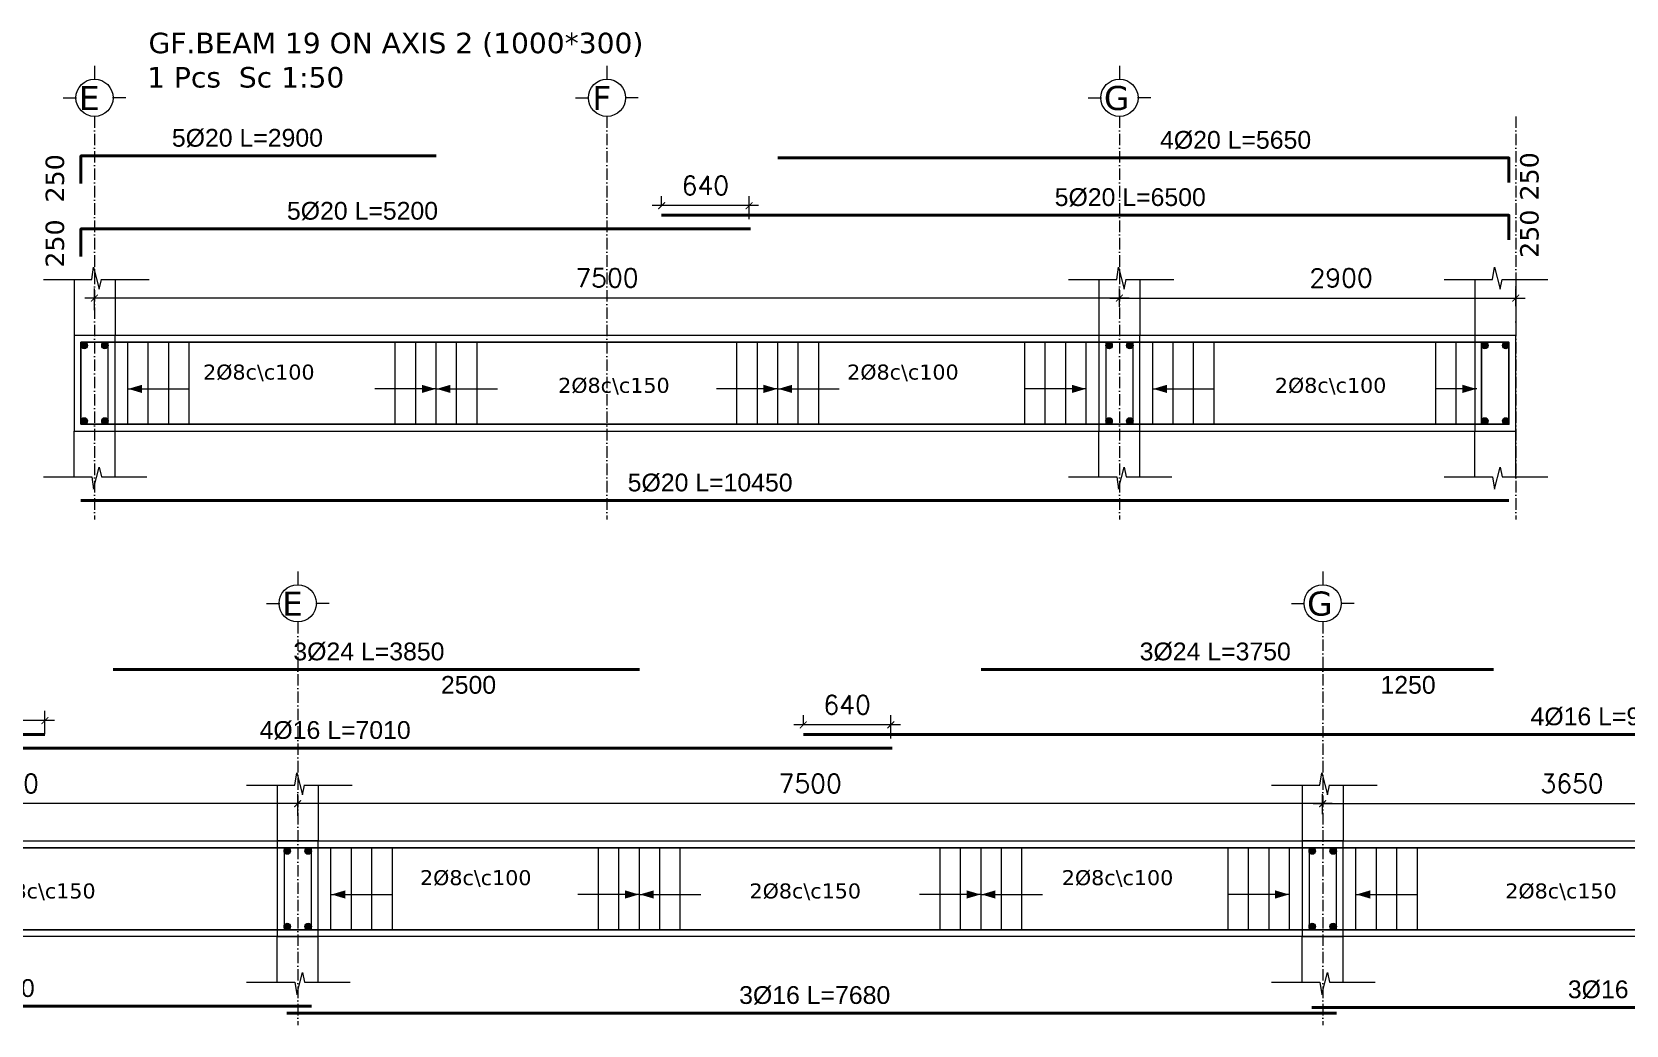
# Model space of a CAD drawing. Header units: inches. Extents: x -17020 to 43805, y -10194 to 123061.
# Drawn here: x 2901 to 4068, y 110442 to 111168 of the extents above; entities that cross this region are included whole.
import ezdxf

# ---------------------------------------------------------------- set-up
doc = ezdxf.new("R2010")
doc.units = ezdxf.units.IN
doc.header["$LTSCALE"] = 0.7
doc.header["$MEASUREMENT"] = 0
doc.linetypes.add('ACAD_ISO10W100', pattern=[18, 12, -3, 0, -3])
doc.layers.get('0').update_dxf_attribs({"lineweight": 13})
doc.layers.get('Defpoints').update_dxf_attribs({"lineweight": 5})
for name, color, linetype, lineweight in [('axis', 254, 'ACAD_ISO10W100', 9), ('BEAM FRAME', 5, 'Continuous', 18), ('COLUMN', 4, 'Continuous', 20), ('elevline', 30, 'Continuous', 20), ('FRAME 070', 5, 'Continuous', 60), ('hatch', 9, 'Continuous', 9), ('renforcment', 141, 'Continuous', 40), ('tex', 3, 'Continuous', 25), ('TEXT', 3, 'Continuous', 25), ('top rein. extension', 50, 'Continuous', 20), ('top renforcment', 7, 'Continuous', 40)]:
    doc.layers.add(name, color=color, linetype=linetype, lineweight=lineweight)
doc.styles.add('100', font='romans.shx', dxfattribs={"height": 13.5})
doc.styles.add('romanc', font='verdana.ttf', dxfattribs={"height": 250})
doc.styles.get("Standard").update_dxf_attribs({"font": 'arial.ttf', "height": 13})
doc.dimstyles.new('100', dxfattribs={"dimtxt": 13.5, "dimasz": 5, "dimexe": 7, "dimexo": 7, "dimgap": 8, "dimtad": 1, "dimdec": 0, "dimlfac": 10, "dimzin": 4, "dimdsep": 46, "dimtxsty": '100', "dimblk": 'ARCHTICK', "dimcen": 0.09, "dimdle": 7, "dimclrd": 1, "dimclre": 8, "dimclrt": 2, "dimadec": 0, "dimazin": 1, "dimtfac": 1, "dimtdec": 0, "dimtix": 1, "dimtofl": 0, "dimtmove": 0, "dimatfit": 3, "dimldrblk": 'ARCHTICK', "dimfxl": 0.18, "dimtolj": 1, "dimtzin": 0, "dimlwd": -1, "dimlwe": -1, "dimarcsym": 0})
doc.dimstyles.get("Standard").update_dxf_attribs({"dimtxt": 13, "dimasz": 5, "dimexe": 0.18, "dimexo": 0.0625, "dimgap": 6, "dimtad": 1, "dimdec": 0, "dimlfac": 10, "dimzin": 0, "dimdsep": 46, "dimtxsty": 'Standard', "dimblk": 'ARCHTICK', "dimcen": 0.09, "dimse1": 1, "dimse2": 1, "dimclrd": 1, "dimclre": 7, "dimclrt": 3, "dimadec": 0, "dimazin": 0, "dimtfac": 1, "dimtdec": 0, "dimtix": 1, "dimtofl": 0, "dimtmove": 0, "dimatfit": 3, "dimldrblk": 'ARCHTICK', "dimfxl": 1, "dimtolj": 1, "dimtzin": 0, "dimarcsym": 0})

# ---------------------------------------------------------------- blocks, each defined once
blk = doc.blocks.new('*D1414')
at = {"layer": 'Defpoints', "color": 0, "transparency": 16777216}
for p in [(2907, 111024.2, -0.5), (2907, 111024.2), (3427, 111024.2, -167.8)]:
    blk.add_point(p, dxfattribs=at)
at = {"layer": 'TEXT', "color": 3, "transparency": 16777216, "insert": (3143.1, 111037.2), "char_height": 13, "attachment_point": 5}
blk.add_mtext('\\A1;5%%C20 L=5200', dxfattribs=at)
blk = doc.blocks.new('_ArchTick')
at = {"color": 0, "linetype": 'ByBlock', "lineweight": 0, "const_width": 0.15}
blk.add_lwpolyline([(-0.5, -0.5), (0.5, 0.5)], dxfattribs=at)
blk = doc.blocks.new('*D1415')
at = {"color": 8, "transparency": 16777216}
for p, q in [((3697, 110967.2), (3697, 110980.6)), ((3987, 110967.6), (3987, 110980.6))]:
    blk.add_line(p, q, dxfattribs=at)
at = {"color": 1, "transparency": 16777216}
blk.add_line((3690, 110973.6), (3994, 110973.6), dxfattribs=at)
at = {"layer": 'Defpoints', "color": 0, "transparency": 16777216}
for p in [(3987, 110973.6), (3697, 110960.2), (3987, 110960.6, 217.9)]:
    blk.add_point(p, dxfattribs=at)
at = {"color": 1, "transparency": 16777216, "xscale": 5, "yscale": 5, "zscale": 5, "rotation": 180}
blk.add_blockref('_ArchTick', (3697, 110973.6), dxfattribs=at)
at = {"color": 1, "transparency": 16777216, "xscale": 5, "yscale": 5, "zscale": 5}
blk.add_blockref('_ArchTick', (3987, 110973.6), dxfattribs=at)
at = {"color": 2, "transparency": 16777216, "insert": (3859.2, 110988.3), "char_height": 13.5, "attachment_point": 5, "style": '100'}
blk.add_mtext('\\A1;2900', dxfattribs=at)
blk = doc.blocks.new('*D1416')
at = {"layer": 'Defpoints', "color": 0, "transparency": 16777216}
for p in [(3362, 111034.2, -157.8), (3362, 111034.2), (4012, 111034.2, -218.5)]:
    blk.add_point(p, dxfattribs=at)
at = {"layer": 'TEXT', "color": 3, "transparency": 16777216, "insert": (3704.9, 111047.2), "char_height": 13, "attachment_point": 5}
blk.add_mtext('\\A1;5%%C20 L=6500', dxfattribs=at)
blk = doc.blocks.new('*D1425')
at = {"color": 8, "transparency": 16777216}
for p, q in [((3362, 111041.2), (3362, 111048.2)), ((3426, 111031.2), (3426, 111048.2))]:
    blk.add_line(p, q, dxfattribs=at)
at = {"color": 1, "transparency": 16777216}
blk.add_line((3433, 111041.2), (3355, 111041.2), dxfattribs=at)
at = {"layer": 'Defpoints', "color": 0, "transparency": 16777216}
for p in [(3362, 111041.2), (3362, 111034.2), (3426, 111024.2)]:
    blk.add_point(p, dxfattribs=at)
at = {"color": 1, "transparency": 16777216, "xscale": 5, "yscale": 5, "zscale": 5, "rotation": 180}
blk.add_blockref('_ArchTick', (3362, 111041.2), dxfattribs=at)
at = {"color": 1, "transparency": 16777216, "xscale": 5, "yscale": 5, "zscale": 5}
blk.add_blockref('_ArchTick', (3426, 111041.2), dxfattribs=at)
at = {"color": 2, "transparency": 16777216, "insert": (3394, 111055.9), "char_height": 13.5, "attachment_point": 5, "style": '100'}
blk.add_mtext('\\A1;640', dxfattribs=at)
blk = doc.blocks.new('*D1417')
at = {"color": 8, "transparency": 16777216}
for p, q in [((2947, 110964.7), (2947, 110980.6)), ((3697, 110969.3), (3697, 110980.6))]:
    blk.add_line(p, q, dxfattribs=at)
at = {"color": 1, "transparency": 16777216}
blk.add_line((3704, 110973.6), (2940, 110973.6), dxfattribs=at)
at = {"layer": 'Defpoints', "color": 0, "transparency": 16777216}
for p in [(2947, 110973.6), (2947, 110957.7), (3697, 110962.3)]:
    blk.add_point(p, dxfattribs=at)
at = {"color": 1, "transparency": 16777216, "xscale": 5, "yscale": 5, "zscale": 5, "rotation": 180}
blk.add_blockref('_ArchTick', (2947, 110973.6), dxfattribs=at)
at = {"color": 1, "transparency": 16777216, "xscale": 5, "yscale": 5, "zscale": 5}
blk.add_blockref('_ArchTick', (3697, 110973.6), dxfattribs=at)
at = {"color": 2, "transparency": 16777216, "insert": (3322, 110988.3), "char_height": 13.5, "attachment_point": 5, "style": '100'}
blk.add_mtext('\\A1;7500', dxfattribs=at)
blk = doc.blocks.new('*D1418')
at = {"layer": 'Defpoints', "color": 0, "transparency": 16777216}
for p in [(2907, 111077.6, -218.4), (2907, 111077.6), (3197, 111077.6, -217.9)]:
    blk.add_point(p, dxfattribs=at)
at = {"layer": 'TEXT', "color": 3, "transparency": 16777216, "insert": (3058.9, 111090.6), "char_height": 13, "attachment_point": 5}
blk.add_mtext('\\A1;5%%C20 L=2900', dxfattribs=at)
blk = doc.blocks.new('*D1419')
at = {"layer": 'Defpoints', "color": 0, "transparency": 16777216}
for p in [(2937, 110825.4, -13652.7), (3982, 110825.4, -37100.9), (3982, 110825.4)]:
    blk.add_point(p, dxfattribs=at)
at = {"layer": 'TEXT', "color": 3, "transparency": 16777216, "insert": (3397.5, 110838.4), "char_height": 13, "attachment_point": 5}
blk.add_mtext('\\A1;5%%C20 L=10450', dxfattribs=at)
blk = doc.blocks.new('*D1423')
at = {"layer": 'Defpoints', "color": 0, "transparency": 16777216}
for p in [(3447, 111076.1, -157.8), (3447, 111076.1), (4012, 111076.1, -218.5)]:
    blk.add_point(p, dxfattribs=at)
at = {"layer": 'TEXT', "color": 3, "transparency": 16777216, "insert": (3782, 111089.1), "char_height": 13, "attachment_point": 5}
blk.add_mtext('\\A1;4%%C20 L=5650', dxfattribs=at)
blk = doc.blocks.new('*D1447')
at = {"layer": 'Defpoints', "color": 0, "transparency": 16777216}
for p in [(1710.7, 110654.3, -167.8), (2910.7, 110654.3, 33.7), (2910.7, 110654.3)]:
    blk.add_point(p, dxfattribs=at)
at = {"layer": 'TEXT', "color": 3, "transparency": 16777216, "insert": (2116.5, 110667.3), "char_height": 13, "attachment_point": 5}
blk.add_mtext('\\A1;4%%C16 L=12000', dxfattribs=at)
blk = doc.blocks.new('*D1451')
at = {"layer": 'Defpoints', "color": 0, "transparency": 16777216}
for p in [(2310.7, 110455.5, -37100.9), (2310.7, 110455.5), (3105.7, 110455.5, -13652.7)]:
    blk.add_point(p, dxfattribs=at)
at = {"layer": 'TEXT', "color": 3, "transparency": 16777216, "insert": (2848, 110468.5), "char_height": 13, "attachment_point": 5}
blk.add_mtext('\\A1;3%%C16 L=7950', dxfattribs=at)
blk = doc.blocks.new('*D1455')
at = {"layer": 'Defpoints', "color": 0, "transparency": 16777216}
for p in [(2829.7, 110644.3, 24.9), (2829.7, 110644.3), (3530.7, 110644.3, -167.8)]:
    blk.add_point(p, dxfattribs=at)
at = {"layer": 'TEXT', "color": 3, "transparency": 16777216, "insert": (3123.1, 110657.3), "char_height": 13, "attachment_point": 5}
blk.add_mtext('\\A1;4%%C16 L=7010', dxfattribs=at)
blk = doc.blocks.new('*D1456')
at = {"color": 1, "transparency": 16777216}
blk.add_line((3838.7, 110603.7), (4217.7, 110603.7), dxfattribs=at)
at = {"color": 8, "transparency": 16777216}
for p, q in [((3845.7, 110597.3), (3845.7, 110610.7)), ((4210.7, 110597.7), (4210.7, 110610.7))]:
    blk.add_line(p, q, dxfattribs=at)
at = {"layer": 'Defpoints', "color": 0, "transparency": 16777216}
for p in [(4210.7, 110603.7), (4210.7, 110590.7), (3845.7, 110590.3)]:
    blk.add_point(p, dxfattribs=at)
at = {"color": 1, "transparency": 16777216, "xscale": 5, "yscale": 5, "zscale": 5, "rotation": 180}
blk.add_blockref('_ArchTick', (3845.7, 110603.7), dxfattribs=at)
at = {"color": 1, "transparency": 16777216, "xscale": 5, "yscale": 5, "zscale": 5}
blk.add_blockref('_ArchTick', (4210.7, 110603.7), dxfattribs=at)
at = {"color": 2, "transparency": 16777216, "insert": (4028.2, 110618.4), "char_height": 13.5, "attachment_point": 5, "style": '100'}
blk.add_mtext('\\A1;3650', dxfattribs=at)
blk = doc.blocks.new('*D1457')
at = {"layer": 'Defpoints', "color": 0, "transparency": 16777216}
for p in [(3465.7, 110654.3, -157.8), (3465.7, 110654.3), (4370.7, 110654.3, -218.5)]:
    blk.add_point(p, dxfattribs=at)
at = {"layer": 'TEXT', "color": 3, "transparency": 16777216, "insert": (4053.1, 110667.3), "char_height": 13, "attachment_point": 5}
blk.add_mtext('\\A1;4%%C16 L=9050', dxfattribs=at)
blk = doc.blocks.new('*D1472')
at = {"color": 1, "transparency": 16777216}
blk.add_line((3536.7, 110661.3), (3458.7, 110661.3), dxfattribs=at)
at = {"color": 8, "transparency": 16777216}
for p, q in [((3465.7, 110661.3), (3465.7, 110668.3)), ((3529.7, 110651.3), (3529.7, 110668.3))]:
    blk.add_line(p, q, dxfattribs=at)
at = {"layer": 'Defpoints', "color": 0, "transparency": 16777216}
for p in [(3465.7, 110661.3), (3465.7, 110654.3), (3529.7, 110644.3)]:
    blk.add_point(p, dxfattribs=at)
at = {"color": 1, "transparency": 16777216, "xscale": 5, "yscale": 5, "zscale": 5, "rotation": 180}
blk.add_blockref('_ArchTick', (3465.7, 110661.3), dxfattribs=at)
at = {"color": 1, "transparency": 16777216, "xscale": 5, "yscale": 5, "zscale": 5}
blk.add_blockref('_ArchTick', (3529.7, 110661.3), dxfattribs=at)
at = {"color": 2, "transparency": 16777216, "insert": (3497.7, 110676), "char_height": 13.5, "attachment_point": 5, "style": '100'}
blk.add_mtext('\\A1;640', dxfattribs=at)
blk = doc.blocks.new('*D1458')
at = {"color": 1, "transparency": 16777216}
blk.add_line((3852.7, 110603.7), (3088.7, 110603.7), dxfattribs=at)
at = {"color": 8, "transparency": 16777216}
for p, q in [((3095.7, 110594.8), (3095.7, 110610.7)), ((3845.7, 110596.1), (3845.7, 110610.7))]:
    blk.add_line(p, q, dxfattribs=at)
at = {"layer": 'Defpoints', "color": 0, "transparency": 16777216}
for p in [(3095.7, 110603.7), (3095.7, 110587.8), (3845.7, 110589.1)]:
    blk.add_point(p, dxfattribs=at)
at = {"color": 1, "transparency": 16777216, "xscale": 5, "yscale": 5, "zscale": 5, "rotation": 180}
blk.add_blockref('_ArchTick', (3095.7, 110603.7), dxfattribs=at)
at = {"color": 1, "transparency": 16777216, "xscale": 5, "yscale": 5, "zscale": 5}
blk.add_blockref('_ArchTick', (3845.7, 110603.7), dxfattribs=at)
at = {"color": 2, "transparency": 16777216, "insert": (3470.7, 110618.4), "char_height": 13.5, "attachment_point": 5, "style": '100'}
blk.add_mtext('\\A1;7500', dxfattribs=at)
blk = doc.blocks.new('*D1460')
at = {"layer": 'Defpoints', "color": 0, "transparency": 16777216}
for p in [(3087.7, 110450.4, -13652.7), (3855.7, 110450.4, -49467.8), (3855.7, 110450.4)]:
    blk.add_point(p, dxfattribs=at)
at = {"layer": 'TEXT', "color": 3, "transparency": 16777216, "insert": (3474, 110463.4), "char_height": 13, "attachment_point": 5}
blk.add_mtext('\\A1;3%%C16 L=7680', dxfattribs=at)
blk = doc.blocks.new('*D1464')
at = {"layer": 'Defpoints', "color": 0, "transparency": 16777216}
for p in [(3595.7, 110701.8, -203.1), (3595.7, 110701.8), (3970.7, 110701.8, -189.9)]:
    blk.add_point(p, dxfattribs=at)
at = {"layer": 'TEXT', "color": 3, "transparency": 16777216, "insert": (3767.1, 110714.8), "char_height": 13, "attachment_point": 5}
blk.add_mtext('\\A1;3%%C24 L=3750', dxfattribs=at)
blk = doc.blocks.new('*D1465')
at = {"layer": 'Defpoints', "color": 0, "transparency": 16777216}
for p in [(3845.7, 110700.3), (3970.7, 110700.3), (3970.7, 110677.9)]:
    blk.add_point(p, dxfattribs=at)
at = {"layer": 'TEXT', "color": 3, "transparency": 16777216, "insert": (3908.2, 110690.5), "char_height": 13, "attachment_point": 5}
blk.add_mtext('\\A1;1250', dxfattribs=at)
blk = doc.blocks.new('*D1466')
at = {"color": 1, "transparency": 16777216}
blk.add_line((3102.7, 110603.7), (2688.7, 110603.7), dxfattribs=at)
at = {"color": 8, "transparency": 16777216}
for p, q in [((2695.7, 110594.8), (2695.7, 110610.7)), ((3095.7, 110596.1), (3095.7, 110610.7))]:
    blk.add_line(p, q, dxfattribs=at)
at = {"layer": 'Defpoints', "color": 0, "transparency": 16777216}
for p in [(2695.7, 110603.7), (2695.7, 110587.8), (3095.7, 110589.1)]:
    blk.add_point(p, dxfattribs=at)
at = {"color": 1, "transparency": 16777216, "xscale": 5, "yscale": 5, "zscale": 5, "rotation": 180}
blk.add_blockref('_ArchTick', (2695.7, 110603.7), dxfattribs=at)
at = {"color": 1, "transparency": 16777216, "xscale": 5, "yscale": 5, "zscale": 5}
blk.add_blockref('_ArchTick', (3095.7, 110603.7), dxfattribs=at)
at = {"color": 2, "transparency": 16777216, "insert": (2883.2, 110618.4), "char_height": 13.5, "attachment_point": 5, "style": '100'}
blk.add_mtext('\\A1;4000', dxfattribs=at)
blk = doc.blocks.new('*D1467')
at = {"layer": 'Defpoints', "color": 0, "transparency": 16777216}
for p in [(2960.7, 110701.8, -203.1), (2960.7, 110701.8), (3345.7, 110701.8, -189.9)]:
    blk.add_point(p, dxfattribs=at)
at = {"layer": 'TEXT', "color": 3, "transparency": 16777216, "insert": (3147.8, 110714.8), "char_height": 13, "attachment_point": 5}
blk.add_mtext('\\A1;3%%C24 L=3850', dxfattribs=at)
blk = doc.blocks.new('*D1468')
at = {"layer": 'Defpoints', "color": 0, "transparency": 16777216}
for p in [(3095.7, 110700.3), (3345.7, 110700.3), (3345.7, 110677.9)]:
    blk.add_point(p, dxfattribs=at)
at = {"layer": 'TEXT', "color": 3, "transparency": 16777216, "insert": (3220.7, 110690.5), "char_height": 13, "attachment_point": 5}
blk.add_mtext('\\A1;2500', dxfattribs=at)
blk = doc.blocks.new('*D1469')
at = {"color": 1, "transparency": 16777216}
blk.add_line((2917.7, 110664.5), (2823.7, 110664.5), dxfattribs=at)
at = {"color": 8, "transparency": 16777216}
for p, q in [((2830.7, 110664.5), (2830.7, 110671.5)), ((2910.7, 110654.5), (2910.7, 110671.5))]:
    blk.add_line(p, q, dxfattribs=at)
at = {"layer": 'Defpoints', "color": 0, "transparency": 16777216}
for p in [(2830.7, 110664.5), (2830.7, 110657.5), (2910.7, 110647.5)]:
    blk.add_point(p, dxfattribs=at)
at = {"color": 1, "transparency": 16777216, "xscale": 5, "yscale": 5, "zscale": 5, "rotation": 180}
blk.add_blockref('_ArchTick', (2830.7, 110664.5), dxfattribs=at)
at = {"color": 1, "transparency": 16777216, "xscale": 5, "yscale": 5, "zscale": 5}
blk.add_blockref('_ArchTick', (2910.7, 110664.5), dxfattribs=at)
at = {"color": 2, "transparency": 16777216, "insert": (2870.7, 110679.3), "char_height": 13.5, "attachment_point": 5, "style": '100'}
blk.add_mtext('\\A1;800', dxfattribs=at)
blk = doc.blocks.new('*D1470')
at = {"layer": 'Defpoints', "color": 0, "transparency": 16777216}
for p in [(3837.7, 110454.6, -13652.7), (4342.7, 110454.6, -37100.9), (4342.7, 110454.6)]:
    blk.add_point(p, dxfattribs=at)
at = {"layer": 'TEXT', "color": 3, "transparency": 16777216, "insert": (4080.4, 110467.6), "char_height": 13, "attachment_point": 5}
blk.add_mtext('\\A1;3%%C16 L=5050', dxfattribs=at)

msp = doc.modelspace()

# ---------------------------------------------------------------- hatches: boundary and pattern name
at = {"layer": 'elevline'}
for points in [[(2941.76, 110938.91, 1), (2937.01, 110938.91, 1)], [(2952.25, 110938.91, -1), (2957.01, 110938.91, -1)], [(3691.76, 110938.91, 1), (3687.01, 110938.91, 1)], [(3702.25, 110938.91, -1), (3707.01, 110938.91, -1)], [(3966.76, 110938.91, 1), (3962.01, 110938.91, 1)], [(3977.25, 110938.91, -1), (3982.01, 110938.91, -1)], [(2941.76, 110883.67, -1), (2937.01, 110883.67, -1)], [(2952.25, 110883.67, 1), (2957.01, 110883.67, 1)], [(3691.76, 110883.67, -1), (3687.01, 110883.67, -1)], [(3702.25, 110883.67, 1), (3707.01, 110883.67, 1)], [(3966.76, 110883.67, -1), (3962.01, 110883.67, -1)], [(3977.25, 110883.67, 1), (3982.01, 110883.67, 1)], [(3090.47, 110569.01, 1), (3085.72, 110569.01, 1)], [(3100.96, 110569.01, -1), (3105.72, 110569.01, -1)], [(3840.47, 110569.01, 1), (3835.72, 110569.01, 1)], [(3850.96, 110569.01, -1), (3855.72, 110569.01, -1)], [(3090.47, 110513.76, -1), (3085.72, 110513.76, -1)], [(3100.96, 110513.76, 1), (3105.72, 110513.76, 1)], [(3840.47, 110513.76, -1), (3835.72, 110513.76, -1)], [(3850.96, 110513.76, 1), (3855.72, 110513.76, 1)]]:
    msp.add_hatch(color=256, dxfattribs=at).paths.add_polyline_path(points)

# ---------------------------------------------------------------- linework, layer by layer
at = {"layer": 'axis'}
for p, q in [((2947.01, 111106.48, -217.91), (2947.01, 110811.55, -217.91)), ((2947.01, 111106.48, -217.91), (2947.01, 110811.55, -217.91)), ((3322.01, 111106.48, -217.91), (3322.01, 110811.55, -217.91)), ((3697.01, 111106.48, -217.91), (3697.01, 110811.55, -217.91)), ((3987.01, 111106.48, -217.91), (3987.01, 110811.55, -217.91)), ((3095.72, 110736.58, -217.91), (3095.72, 110441.65, -217.91)), ((3095.72, 110736.58, -217.91), (3095.72, 110441.65, -217.91)), ((3845.72, 110736.58, -217.91), (3845.72, 110441.65, -217.91))]:
    msp.add_line(p, q, dxfattribs=at)
at = {"layer": 'BEAM FRAME'}
for points in [[(2932.01, 110876.29), (3987.01, 110876.29), (3987.01, 110946.29), (2932.01, 110946.29)], [(4345.89, 110506.38), (1135.72, 110506.38), (1135.72, 110576.38), (4345.89, 110576.38)]]:
    msp.add_lwpolyline(points, close=True, dxfattribs=at)
at = {"layer": 'COLUMN', "lineweight": 20}
for p, q in [((2932.01, 110987.22), (2932.01, 110946.29)), ((2962.01, 110987.22), (2962.01, 110946.29)), ((3682.01, 110987.22), (3682.01, 110946.29)), ((3712.01, 110987.22), (3712.01, 110946.29)), ((3957.01, 110987.22), (3957.01, 110946.29)), ((3987.01, 110987.22), (3987.01, 110946.29)), ((2932.01, 110842.87), (2932.01, 110876.29)), ((2962.01, 110842.87), (2962.01, 110876.29)), ((3682.01, 110842.87), (3682.01, 110876.29)), ((3712.01, 110842.87), (3712.01, 110876.29)), ((3957.01, 110842.87), (3957.01, 110876.29)), ((3987.01, 110842.87), (3987.01, 110876.29)), ((3080.72, 110617.31), (3080.72, 110576.38)), ((3110.72, 110617.31), (3110.72, 110576.38)), ((3830.72, 110617.31), (3830.72, 110576.38)), ((3860.72, 110617.31), (3860.72, 110576.38)), ((3080.72, 110472.96), (3080.72, 110506.38)), ((3110.72, 110472.96), (3110.72, 110506.38)), ((3830.72, 110472.96), (3830.72, 110506.38)), ((3860.72, 110472.96), (3860.72, 110506.38))]:
    msp.add_line(p, q, dxfattribs=at)
at = {"layer": 'elevline'}
for p, q in [((2971.32, 110881.29, -217.91), (2971.32, 110941.29, -217.91)), ((2986.28, 110881.29, -217.91), (2986.28, 110941.29, -217.91)), ((3001.28, 110881.29, -217.91), (3001.28, 110941.29, -217.91)), ((3016.28, 110881.29, -217.91), (3016.28, 110941.29, -217.91)), ((3167.05, 110881.29), (3167.05, 110941.29)), ((3182.05, 110881.29), (3182.05, 110941.29)), ((3197.01, 110881.29), (3197.01, 110941.29)), ((3211.97, 110881.29), (3211.97, 110941.29)), ((3226.97, 110881.29), (3226.97, 110941.29)), ((3417.05, 110881.29, -217.91), (3417.05, 110941.29, -217.91)), ((3432.05, 110881.29, -217.91), (3432.05, 110941.29, -217.91)), ((3447.01, 110881.29, -217.91), (3447.01, 110941.29, -217.91)), ((3461.97, 110881.29, -217.91), (3461.97, 110941.29, -217.91)), ((3476.97, 110881.29, -217.91), (3476.97, 110941.29, -217.91)), ((3627.74, 110881.29, -217.91), (3627.74, 110941.29, -217.91)), ((3642.74, 110881.29, -217.91), (3642.74, 110941.29, -217.91)), ((3657.74, 110881.29, -217.91), (3657.74, 110941.29, -217.91)), ((3672.69, 110881.29, -217.91), (3672.69, 110941.29, -217.91)), ((3721.32, 110881.29, -217.91), (3721.32, 110941.29, -217.91)), ((3736.28, 110881.29, -217.91), (3736.28, 110941.29, -217.91)), ((3751.28, 110881.29, -217.91), (3751.28, 110941.29, -217.91)), ((3766.28, 110881.29, -217.91), (3766.28, 110941.29, -217.91)), ((3928.51, 110881.29, -217.91), (3928.51, 110941.29, -217.91)), ((3943.51, 110881.29, -217.91), (3943.51, 110941.29, -217.91)), ((3961.97, 110881.29, -217.91), (3961.97, 110941.29, -217.91)), ((3120.03, 110511.38, -217.91), (3120.03, 110571.38, -217.91)), ((3134.99, 110511.38, -217.91), (3134.99, 110571.38, -217.91)), ((3149.99, 110511.38, -217.91), (3149.99, 110571.38, -217.91)), ((3164.99, 110511.38, -217.91), (3164.99, 110571.38, -217.91)), ((3315.76, 110511.38, -217.91), (3315.76, 110571.38, -217.91)), ((3330.76, 110511.38, -217.91), (3330.76, 110571.38, -217.91)), ((3345.72, 110511.38, -217.91), (3345.72, 110571.38, -217.91)), ((3360.68, 110511.38, -217.91), (3360.68, 110571.38, -217.91)), ((3375.68, 110511.38, -217.91), (3375.68, 110571.38, -217.91)), ((3565.76, 110511.38, -217.91), (3565.76, 110571.38, -217.91)), ((3580.76, 110511.38, -217.91), (3580.76, 110571.38, -217.91)), ((3595.72, 110511.38, -217.91), (3595.72, 110571.38, -217.91)), ((3610.68, 110511.38, -217.91), (3610.68, 110571.38, -217.91)), ((3625.68, 110511.38, -217.91), (3625.68, 110571.38, -217.91)), ((3776.45, 110511.38, -217.91), (3776.45, 110571.38, -217.91)), ((3791.45, 110511.38, -217.91), (3791.45, 110571.38, -217.91)), ((3806.45, 110511.38, -217.91), (3806.45, 110571.38, -217.91)), ((3821.41, 110511.38, -217.91), (3821.41, 110571.38, -217.91)), ((3870.03, 110511.38, -217.91), (3870.03, 110571.38, -217.91)), ((3884.99, 110511.38, -217.91), (3884.99, 110571.38, -217.91)), ((3899.99, 110511.38, -217.91), (3899.99, 110571.38, -217.91)), ((3914.99, 110511.38, -217.91), (3914.99, 110571.38, -217.91))]:
    msp.add_line(p, q, dxfattribs=at)
for centre in [(2939.39, 110938.91, -217.91), (2954.63, 110938.91, -217.91), (3689.39, 110938.91, -217.91), (3704.63, 110938.91, -217.91), (3964.39, 110938.91, -217.91), (3979.63, 110938.91, -217.91), (2939.39, 110883.67, -217.91), (2954.63, 110883.67, -217.91), (3689.39, 110883.67, -217.91), (3704.63, 110883.67, -217.91), (3964.39, 110883.67, -217.91), (3979.63, 110883.67, -217.91), (3088.1, 110569.01, -217.91), (3103.34, 110569.01, -217.91), (3838.1, 110569.01, -217.91), (3853.34, 110569.01, -217.91), (3088.1, 110513.76, -217.91), (3103.34, 110513.76, -217.91), (3838.1, 110513.76, -217.91), (3853.34, 110513.76, -217.91)]:
    msp.add_circle(centre, 2.38, dxfattribs=at)
at = {"layer": 'FRAME 070', "lineweight": 20}
for p, q in [((2909.62, 110987.22), (2944.97, 110987.22)), ((2944.97, 110987.22), (2946.32, 110996.22)), ((2946.32, 110996.22), (2950.51, 110980.14)), ((2950.51, 110980.14), (2952.01, 110987.22)), ((2951.53, 110987.22), (2986.89, 110987.22)), ((3659.62, 110987.22), (3694.97, 110987.22)), ((3694.97, 110987.22), (3696.32, 110996.22)), ((3696.32, 110996.22), (3700.51, 110980.14)), ((3700.51, 110980.14), (3702.01, 110987.22)), ((3701.53, 110987.22), (3736.89, 110987.22)), ((3934.62, 110987.22), (3969.97, 110987.22)), ((3969.97, 110987.22), (3971.32, 110996.22)), ((3971.32, 110996.22), (3975.51, 110980.14)), ((3975.51, 110980.14), (3977.01, 110987.22)), ((3977.01, 110987.22), (4010.4, 110987.22)), ((2946.32, 110833.87), (2950.51, 110849.94)), ((2950.51, 110849.94), (2952.01, 110842.87)), ((3696.32, 110833.87), (3700.51, 110849.94)), ((3700.51, 110849.94), (3702.01, 110842.87)), ((3971.32, 110833.87), (3975.51, 110849.94)), ((3975.51, 110849.94), (3977.01, 110842.87)), ((2909.62, 110842.87), (2944.97, 110842.87)), ((2944.97, 110842.87), (2946.32, 110833.87)), ((2952.01, 110842.87), (2985.4, 110842.87)), ((3659.62, 110842.87), (3694.97, 110842.87)), ((3694.97, 110842.87), (3696.32, 110833.87)), ((3702.01, 110842.87), (3735.4, 110842.87)), ((3934.62, 110842.87), (3969.97, 110842.87)), ((3969.97, 110842.87), (3971.32, 110833.87)), ((3977.01, 110842.87), (4010.4, 110842.87)), ((3093.68, 110617.31), (3095.03, 110626.31)), ((3095.03, 110626.31), (3099.22, 110610.24)), ((3843.68, 110617.31), (3845.03, 110626.31)), ((3845.03, 110626.31), (3849.22, 110610.24)), ((3058.33, 110617.31), (3093.68, 110617.31)), ((3099.22, 110610.24), (3100.72, 110617.31)), ((3100.25, 110617.31), (3135.6, 110617.31)), ((3808.33, 110617.31), (3843.68, 110617.31)), ((3849.22, 110610.24), (3850.72, 110617.31)), ((3850.25, 110617.31), (3885.6, 110617.31)), ((3095.03, 110463.96), (3099.22, 110480.03)), ((3099.22, 110480.03), (3100.72, 110472.96)), ((3845.03, 110463.96), (3849.22, 110480.03)), ((3849.22, 110480.03), (3850.72, 110472.96)), ((3058.33, 110472.96), (3093.68, 110472.96)), ((3093.68, 110472.96), (3095.03, 110463.96)), ((3100.72, 110472.96), (3134.11, 110472.96)), ((3808.33, 110472.96), (3843.68, 110472.96)), ((3843.68, 110472.96), (3845.03, 110463.96)), ((3850.72, 110472.96), (3884.11, 110472.96))]:
    msp.add_line(p, q, dxfattribs=at)
at = {"layer": 'FRAME 070', "lineweight": 15, "elevation": -217.91}
for points in [[(2932.01, 110876.29), (2962.01, 110876.29), (2962.01, 110946.29), (2932.01, 110946.29)], [(3682.01, 110876.29), (3712.01, 110876.29), (3712.01, 110946.29), (3682.01, 110946.29)], [(3957.01, 110876.29), (3987.01, 110876.29), (3987.01, 110946.29), (3957.01, 110946.29)], [(3080.72, 110506.38), (3110.72, 110506.38), (3110.72, 110576.38), (3080.72, 110576.38)], [(3830.72, 110506.38), (3860.72, 110506.38), (3860.72, 110576.38), (3830.72, 110576.38)]]:
    msp.add_lwpolyline(points, close=True, dxfattribs=at)
at = {"layer": 'hatch'}
for p, q in [((2947.01, 111143.46, -217.91), (2947.01, 111133.72, -217.91)), ((3322.01, 111143.46, -217.91), (3322.01, 111133.72, -217.91)), ((3697.01, 111143.46, -217.91), (3697.01, 111133.72, -217.91)), ((2924.08, 111119.98, -217.91), (2933.82, 111119.98, -217.91)), ((2969.93, 111119.98, -217.91), (2960.2, 111119.98, -217.91)), ((3299.08, 111119.98, -217.91), (3308.82, 111119.98, -217.91)), ((3344.93, 111119.98, -217.91), (3335.2, 111119.98, -217.91)), ((3674.08, 111119.98, -217.91), (3683.82, 111119.98, -217.91)), ((3719.93, 111119.98, -217.91), (3710.2, 111119.98, -217.91)), ((3095.72, 110773.55, -217.91), (3095.72, 110763.82, -217.91)), ((3845.72, 110773.55, -217.91), (3845.72, 110763.82, -217.91)), ((3072.79, 110750.07, -217.91), (3082.53, 110750.07, -217.91)), ((3118.64, 110750.07, -217.91), (3108.91, 110750.07, -217.91)), ((3822.79, 110750.07, -217.91), (3832.53, 110750.07, -217.91)), ((3868.64, 110750.07, -217.91), (3858.91, 110750.07, -217.91))]:
    msp.add_line(p, q, dxfattribs=at)
for centre in [(2947.01, 111120.1, -217.91), (3322.01, 111120.1, -217.91), (3697.01, 111120.1, -217.91), (3095.72, 110750.2, -217.91), (3845.72, 110750.2, -217.91)]:
    msp.add_circle(centre, 13.62, dxfattribs=at)
at = {"layer": 'renforcment', "lineweight": -2}
for points in [[(2937.01, 110881.29), (3982.01, 110881.29), (3982.01, 110941.29), (2937.01, 110941.29)], [(4340.89, 110511.38), (1140.72, 110511.38), (1140.72, 110571.38), (4340.89, 110571.38)]]:
    msp.add_lwpolyline(points, close=True, dxfattribs=at)
at = {"layer": 'top rein. extension'}
for p, q in [((2971.32, 110907.13, -217.91), (3016.28, 110907.13, -217.91)), ((3197.01, 110907.13), (3152.05, 110907.13)), ((3197.01, 110907.13), (3241.97, 110907.13)), ((3447.01, 110907.13, -217.91), (3402.05, 110907.13, -217.91)), ((3447.01, 110907.13, -217.91), (3491.97, 110907.13, -217.91)), ((3672.69, 110907.13, -217.91), (3627.74, 110907.13, -217.91)), ((3721.32, 110907.13, -217.91), (3766.28, 110907.13, -217.91)), ((3958.47, 110907.13, -217.91), (3928.51, 110907.13, -217.91)), ((3120.03, 110537.22, -217.91), (3164.99, 110537.22, -217.91)), ((3345.72, 110537.22, -217.91), (3300.76, 110537.22, -217.91)), ((3345.72, 110537.22, -217.91), (3390.68, 110537.22, -217.91)), ((3595.72, 110537.22, -217.91), (3550.76, 110537.22, -217.91)), ((3595.72, 110537.22, -217.91), (3640.68, 110537.22, -217.91)), ((3821.41, 110537.22, -217.91), (3776.45, 110537.22, -217.91)), ((3870.03, 110537.22, -217.91), (3914.99, 110537.22, -217.91))]:
    msp.add_line(p, q, dxfattribs=at)
for points in [[(2981.79, 110910.13, -217.91), (2971.67, 110907.13, -217.91), (2981.79, 110904.13, -217.91)], [(3186.53, 110910.13), (3196.66, 110907.13), (3186.53, 110904.13)], [(3207.48, 110910.13), (3197.35, 110907.13), (3207.48, 110904.13)], [(3436.53, 110910.13, -217.91), (3446.66, 110907.13, -217.91), (3436.53, 110904.13, -217.91)], [(3457.48, 110910.13, -217.91), (3447.35, 110907.13, -217.91), (3457.48, 110904.13, -217.91)], [(3662.22, 110910.13, -217.91), (3672.35, 110907.13, -217.91), (3662.22, 110904.13, -217.91)], [(3731.79, 110910.13, -217.91), (3721.67, 110907.13, -217.91), (3731.79, 110904.13, -217.91)], [(3947.99, 110910.13, -217.91), (3958.12, 110907.13, -217.91), (3947.99, 110904.13, -217.91)], [(3130.5, 110540.22, -217.91), (3120.38, 110537.22, -217.91), (3130.5, 110534.22, -217.91)], [(3335.24, 110540.22, -217.91), (3345.37, 110537.22, -217.91), (3335.24, 110534.22, -217.91)], [(3356.19, 110540.22, -217.91), (3346.06, 110537.22, -217.91), (3356.19, 110534.22, -217.91)], [(3585.24, 110540.22, -217.91), (3595.37, 110537.22, -217.91), (3585.24, 110534.22, -217.91)], [(3606.19, 110540.22, -217.91), (3596.06, 110537.22, -217.91), (3606.19, 110534.22, -217.91)], [(3810.93, 110540.22, -217.91), (3821.06, 110537.22, -217.91), (3810.93, 110534.22, -217.91)], [(3880.5, 110540.22, -217.91), (3870.38, 110537.22, -217.91), (3880.5, 110534.22, -217.91)]]:
    msp.add_solid(points, dxfattribs=at)
at = {"layer": 'top renforcment'}
for p, q in [((3982.01, 110825.42, -217.91), (2937.01, 110825.42, -217.91)), ((2310.72, 110455.51, -217.91), (3105.72, 110455.51, -217.91)), ((3855.72, 110450.39, -12584.87), (3087.72, 110450.39, -217.91)), ((4342.69, 110454.57, -217.91), (3837.72, 110454.57, -217.91))]:
    msp.add_line(p, q, dxfattribs=at)
msp.add_lwpolyline([(2937.01, 111057.35), (2937.01, 111077.62), (3197.01, 111077.62)], dxfattribs=at)
at = {"layer": 'top renforcment', "elevation": -217.91}
for points in [[(3447.01, 111076.13), (3982.01, 111076.13), (3982.01, 111058.24)], [(3361.98, 111034.17), (3982.01, 111034.17), (3982.01, 111016.28)], [(2937.01, 111003.89), (2937.01, 111024.17), (3426.98, 111024.17)], [(2960.72, 110701.82), (3345.72, 110701.82)], [(3595.72, 110701.82), (3970.72, 110701.82)], [(2910.72, 110654.26), (1710.75, 110654.26)], [(3465.69, 110654.26), (4340.89, 110654.26), (4340.89, 110636.37)], [(2829.72, 110644.26), (3530.69, 110644.26)]]:
    msp.add_lwpolyline(points, dxfattribs=at)
at = {"layer": 'top renforcment', "lineweight": 15, "elevation": -217.91}
for points in [[(2937.01, 110881.29), (2957.01, 110881.29), (2957.01, 110941.29), (2937.01, 110941.29)], [(3687.01, 110881.29), (3707.01, 110881.29), (3707.01, 110941.29), (3687.01, 110941.29)], [(3962.01, 110881.29), (3982.01, 110881.29), (3982.01, 110941.29), (3962.01, 110941.29)], [(3085.72, 110511.38), (3105.72, 110511.38), (3105.72, 110571.38), (3085.72, 110571.38)], [(3835.72, 110511.38), (3855.72, 110511.38), (3855.72, 110571.38), (3835.72, 110571.38)]]:
    msp.add_lwpolyline(points, close=True, dxfattribs=at)

# ---------------------------------------------------------------- texts
at = {"layer": 'tex', "style": 'romanc'}
for s, p in [('2%%C8c\\c100', (3026.48, 110913.94, -33436.19)), ('2%%C8c\\c100', (3497.78, 110913.94, -33436.19)), ('2%%C8c\\c150', (3286.3, 110904.22, -33654.09)), ('2%%C8c\\c100', (3810.73, 110904.22, -33654.09)), ('2%%C8c\\c100', (3185.19, 110544.04, -33654.09)), ('2%%C8c\\c100', (3654.83, 110544.04, -33654.09)), ('2%%C8c\\c150', (2866.26, 110534.31, -33654.09)), ('2%%C8c\\c150', (3426.32, 110534.31, -33654.09)), ('2%%C8c\\c150', (3979.34, 110534.31, -33654.09))]:
    msp.add_text(s, height=11, dxfattribs=at).set_placement(p)
at = {"layer": 'TEXT', "style": 'romanc'}
for s, height, p in [('GF.BEAM 19 ON AXIS 2 (1000*300)', 15, (2986.52, 111152.72, -217.91)), ('1 Pcs  Sc 1:50 ', 15, (2985.5, 111127.62, -217.91)), ('E', 17.6, (2935.53, 111111.18, -217.91)), ('F', 17.6, (3311.29, 111111.18, -217.91)), ('G', 17.6, (3685.6, 111111.18, -217.91)), ('E', 17.6, (3084.24, 110741.28, -217.91)), ('G', 17.6, (3834.31, 110741.28, -217.91))]:
    msp.add_text(s, height=height, dxfattribs=at).set_placement(p)
for p in [(2924.72, 111043.5, -72739.24), (4003.68, 111044.96, -73392.95), (4003.68, 111002.99, -73392.95), (2924.72, 110995.81, -72739.24)]:
    msp.add_text('250', height=13.5, rotation=90, dxfattribs=at).set_placement(p)

# ---------------------------------------------------------------- dimensions: what is measured, and where the dimension line sits
for base, p1, p2, picture, middle in [((3361.98, 111041.17, -217.91), (3425.98, 111024.17, -217.91), (3361.98, 111034.17, -217.91), '*D1425', (3393.98, 111055.92, -217.91)), ((2830.72, 110664.53, -217.91), (2910.72, 110647.53, -217.91), (2830.72, 110657.53, -217.91), '*D1469', (2870.72, 110679.28, -217.91)), ((3465.69, 110661.26, -217.91), (3529.69, 110644.26, -217.91), (3465.69, 110654.26, -217.91), '*D1472', (3497.69, 110676.01, -217.91))]:
    dim = msp.add_linear_dim(base=base, p1=p1, p2=p2, dimstyle='100')
    dim.commit()
    dim.dimension.update_dxf_attribs({"geometry": picture, "text_midpoint": middle})
for base, p1, p2, picture, middle in [((2947.01, 110973.59, -217.91), (3697.01, 110962.32, -217.91), (2947.01, 110957.68, -217.91), '*D1417', (3322.01, 110973.59, -217.91)), ((2695.72, 110603.68, -217.91), (3095.72, 110589.11, -217.91), (2695.72, 110587.77, -217.91), '*D1466', (2883.22, 110603.68, -217.91)), ((3095.72, 110603.68, -217.91), (3845.72, 110589.11, -217.91), (3095.72, 110587.77, -217.91), '*D1458', (3470.72, 110603.68, -217.91))]:
    dim = msp.add_linear_dim(base=base, p1=p1, p2=p2, angle=180, dimstyle='100')
    dim.commit()
    dim.dimension.update_dxf_attribs({"geometry": picture, "text_midpoint": middle, "dimtype": 160})
for base, p1, p2, picture, middle in [((3987.01, 110973.59, -217.91), (3697.01, 110960.24, -217.91), (3987.01, 110960.59), '*D1415', (3859.21, 110973.59, -217.91)), ((4210.72, 110603.68, -217.91), (3845.72, 110590.34, -217.91), (4210.72, 110590.69, -217.91), '*D1456', (4028.22, 110603.68, -217.91))]:
    dim = msp.add_linear_dim(base=base, p1=p1, p2=p2, dimstyle='100')
    dim.commit()
    dim.dimension.update_dxf_attribs({"geometry": picture, "text_midpoint": middle, "dimtype": 160})
at = {"layer": 'TEXT'}
for base, p1, p2, angle, text, picture, middle in [((2907.01, 111077.62), (3197.01, 111077.62, -217.91), (2907.01, 111077.62, -218.39), 180, '5%%C20 L=<>', '*D1418', (3058.91, 111077.62)), ((3447.01, 111076.13, -217.91), (4012.01, 111076.13, -436.45), (3447.01, 111076.13, -375.69), 180, '4%%C20 L=<>', '*D1423', (3782.05, 111076.13, -217.91)), ((3361.98, 111034.17, -217.91), (4012.01, 111034.17, -436.45), (3361.98, 111034.17, -375.69), 180, '5%%C20 L=<>', '*D1416', (3704.92, 111034.17, -217.91)), ((2907.01, 111024.17, -217.91), (3426.98, 111024.17, -385.67), (2907.01, 111024.17, -218.39), 180, '5%%C20 L=<>', '*D1414', (3143.11, 111024.17, -217.91)), ((3982.01, 110825.42, 12149.06), (2937.01, 110825.42, -1503.63), (3982.01, 110825.42, -24951.83), 0, '5%%C20 L=<>', '*D1419', (3397.53, 110825.42, 12149.06)), ((2960.72, 110701.82, -217.91), (3345.72, 110701.82, -407.78), (2960.72, 110701.82, -421.05), 180, '3%%C24 L=<>', '*D1467', (3147.76, 110701.82, -217.91)), ((3595.72, 110701.82, -217.91), (3970.72, 110701.82, -407.78), (3595.72, 110701.82, -421.05), 180, '3%%C24 L=<>', '*D1464', (3767.09, 110701.82, -217.91)), ((2910.72, 110654.26, -217.91), (1710.75, 110654.26, -385.67), (2910.72, 110654.26, -184.17), 0, '4%%C16 L=<>', '*D1447', (2116.5, 110654.26, -217.91)), ((3465.69, 110654.26, -217.91), (4370.69, 110654.26, -436.45), (3465.69, 110654.26, -375.69), 180, '4%%C16 L=<>', '*D1457', (4053.13, 110654.26, -217.91)), ((2829.72, 110644.26, -217.91), (3530.69, 110644.26, -385.67), (2829.72, 110644.26, -192.96), 180, '4%%C16 L=<>', '*D1455', (3123.14, 110644.26, -217.91)), ((2310.72, 110455.51, 12149.06), (3105.72, 110455.51, -1503.63), (2310.72, 110455.51, -24951.83), 180, '3%%C16 L=<>', '*D1451', (2848.03, 110455.51, 12149.06)), ((4342.69, 110454.57, 12149.06), (3837.72, 110454.57, -1503.63), (4342.69, 110454.57, -24951.83), 0, '3%%C16 L=<>', '*D1470', (4080.44, 110454.57, 12149.06)), ((3855.72, 110450.39, 12149.06), (3087.72, 110450.39, -1503.63), (3855.72, 110450.39, -37318.79), 0, '3%%C16 L=<>', '*D1460', (3473.97, 110450.39, 12149.06))]:
    dim = msp.add_linear_dim(base=base, p1=p1, p2=p2, angle=angle, text=text, dimstyle='Standard', override={"dimsd1": 1, "dimsd2": 1, "dimfxl": 0.1, "dimfxlon": 1}, dxfattribs=at)
    dim.commit()
    dim.dimension.update_dxf_attribs({"geometry": picture, "text_midpoint": middle, "dimtype": 161})
for base, p1, p2, picture, middle in [((3345.72, 110677.86, -217.91), (3095.72, 110700.25, -217.91), (3345.72, 110700.25, -217.91), '*D1468', (3220.72, 110690.5, -217.91)), ((3970.72, 110677.86, -217.91), (3845.72, 110700.25, -217.91), (3970.72, 110700.25, -217.91), '*D1465', (3908.22, 110690.5, -217.91))]:
    dim = msp.add_linear_dim(base=base, p1=p1, p2=p2, dimstyle='Standard', override={"dimsd1": 1, "dimsd2": 1, "dimfxl": 0.1, "dimfxlon": 1}, dxfattribs=at)
    dim.commit()
    dim.dimension.update_dxf_attribs({"geometry": picture, "text_midpoint": middle})

doc.saveas('drawing.dxf')
